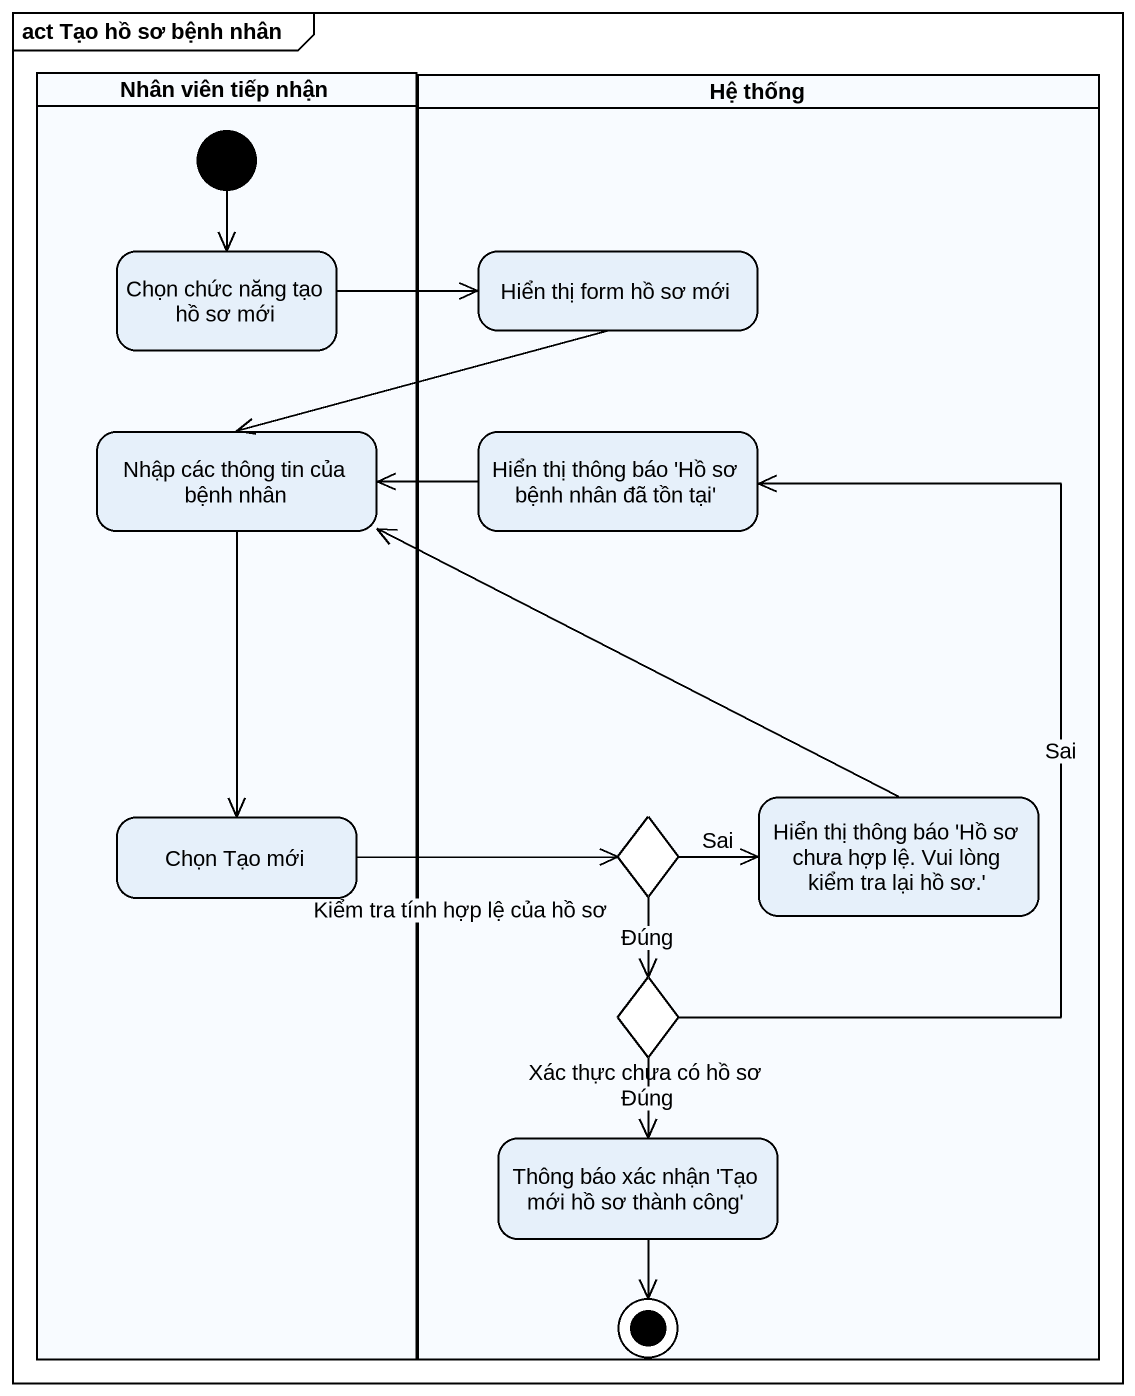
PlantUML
@startuml
mainframe act Tạo hồ sơ bệnh nhân
hide empty description
state "Nhân viên tiếp nhận" as Nhân_viên_tiếp_nhận <<partition>> {
  state "Chọn chức năng tạo hồ sơ mới" as Chọn_chức_năng_tạo_hồ_sơ_mới
  state "Nhập các thông tin của bệnh nhân" as Nhập_các_thông_tin_của_bệnh
  state "Chọn Tạo mới" as Chọn_Tạo_mới
  [*] --> Chọn_chức_năng_tạo_hồ_sơ_mới
}
state "Hệ thống" as Hệ_thống <<partition>> {
  state "Hiển thị form hồ sơ mới" as Hiển_thị_form_hồ_sơ_mới
  state "Hiển thị thông báo 'Hồ sơ bệnh nhân đã tồn tại'" as Hiển_thị_thông_báo_Hồ_sơ
  state "Hiển thị thông báo 'Hồ sơ chưa hợp lệ. Vui lòng kiểm tra lại hồ sơ.'" as Hiển_thị_thông_báo_Hồ_sơ_2
  state "Kiểm tra tính hợp lệ của hồ sơ" as Kiểm_tra_tính_hợp_lệ_của_hồ <<choice>>
  state "Xác thực chưa có hồ sơ" as Xác_thực_chưa_có_hồ_sơ <<choice>>
  state "Thông báo xác nhận 'Tạo mới hồ sơ thành công'" as Thông_báo_xác_nhận_Tạo_mới
  Thông_báo_xác_nhận_Tạo_mới --> [*]
}
Chọn_chức_năng_tạo_hồ_sơ_mới -right-> Hiển_thị_form_hồ_sơ_mới
Hiển_thị_form_hồ_sơ_mới -left-> Nhập_các_thông_tin_của_bệnh
Nhập_các_thông_tin_của_bệnh --> Chọn_Tạo_mới
Hiển_thị_thông_báo_Hồ_sơ -left-> Nhập_các_thông_tin_của_bệnh
Hiển_thị_thông_báo_Hồ_sơ_2 -left-> Nhập_các_thông_tin_của_bệnh
Chọn_Tạo_mới -right-> Kiểm_tra_tính_hợp_lệ_của_hồ
Kiểm_tra_tính_hợp_lệ_của_hồ -right-> Hiển_thị_thông_báo_Hồ_sơ_2 : Sai
Kiểm_tra_tính_hợp_lệ_của_hồ --> Xác_thực_chưa_có_hồ_sơ : Đúng
Xác_thực_chưa_có_hồ_sơ -up-> Hiển_thị_thông_báo_Hồ_sơ : Sai
Xác_thực_chưa_có_hồ_sơ --> Thông_báo_xác_nhận_Tạo_mới : Đúng
@enduml
